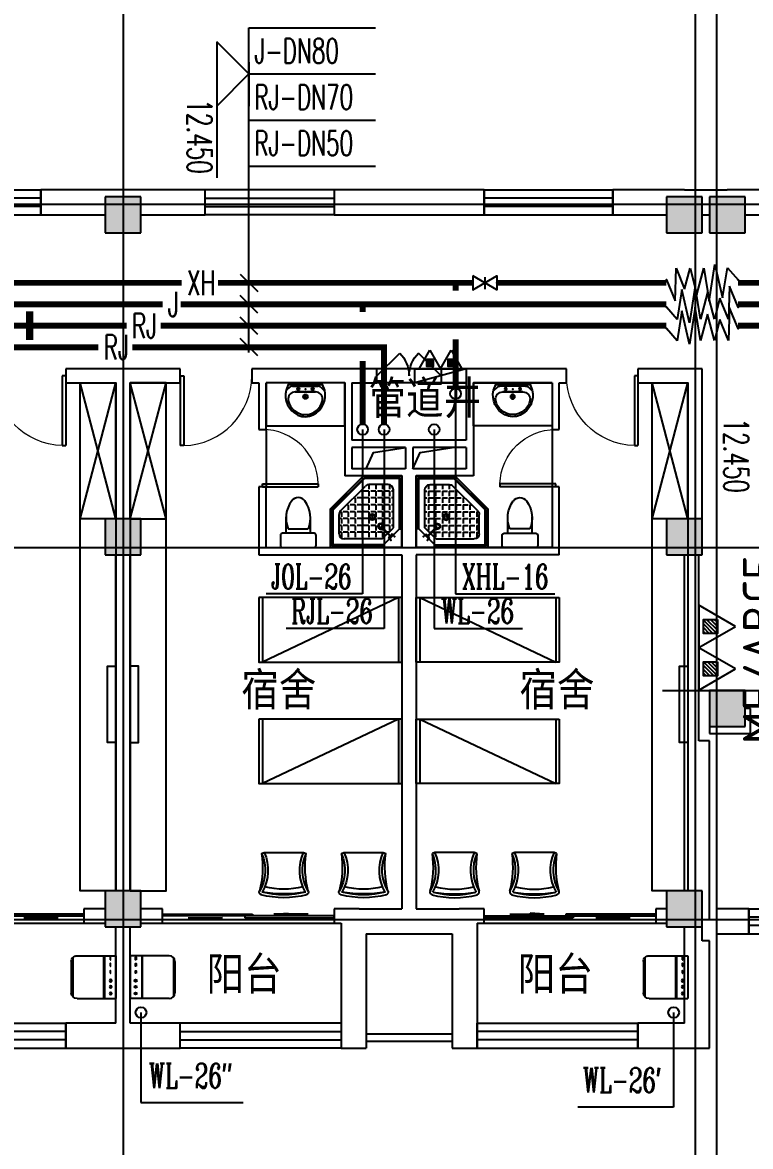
# Model space of a CAD drawing. Extents: x 0 to 2838408, y -923048 to 203859.
# Drawn here: x 2383809 to 2393992, y -689714 to -674002 of the extents above; entities that cross this region are included whole.
import ezdxf

# ---------------------------------------------------------------- set-up
doc = ezdxf.new("R2010")
doc.units = 0
doc.header["$LTSCALE"] = 1000
for name, color, linetype in [('A-Fixt', 81, 'Continuous'), ('CLAYER', 7, 'Continuous'), ('COLUMN', 9, 'Continuous'), ('DIM_污水', 3, 'Continuous'), ('DIM_消防', 3, 'Continuous'), ('DIM_热给水', 3, 'Continuous'), ('DIM_给水', 3, 'Continuous'), ('DOOR_FIRE', 4, 'Continuous'), ('DOTE', 8, 'Continuous'), ('E2-栏杆', 92, 'Continuous'), ('EQUIP_灭火器', 7, 'Continuous'), ('PIPE-消防', 1, 'Continuous'), ('PIPE-热给水', 5, 'Continuous'), ('PIPE-给水', 3, 'Continuous'), ('PUB_HATCH', 8, 'Continuous'), ('PUB_TEXT', 7, 'Continuous'), ('TEXT_消防', 7, 'Continuous'), ('TEXT_灭火器', 7, 'Continuous'), ('TEXT_热给水', 7, 'Continuous'), ('TEXT_给水', 7, 'Continuous'), ('TWT_ELEV', 3, 'Continuous'), ('VALVE_消防', 7, 'Continuous'), ('VPIPE-污水', 2, 'Continuous'), ('VPIPE-消防', 1, 'Continuous'), ('VPIPE-热给水', 5, 'Continuous'), ('VPIPE-给水', 3, 'Continuous'), ('WALL', 9, 'Continuous'), ('WINDOW', 4, 'Continuous'), ('WP_F', 1, 'Continuous'), ('XREF', 8, 'Continuous'), ('抗震支吊架', 2, 'Continuous'), ('洁具', 213, 'Continuous'), ('配景', 3, 'Continuous'), ('附件', 70, 'Continuous')]:
    doc.layers.add(name, color=color, linetype=linetype)
doc.styles.add('_TWT_DIM_ELE', font='SIMPLEX', dxfattribs={"width": 0.8, "height": 2.3, "bigfont": 'HZTXT'})
doc.styles.add('_TWT_PIPEDN', font='SIMPLEX', dxfattribs={"width": 0.8, "height": 2.3, "bigfont": 'HZTXT'})
doc.styles.add('_TWT_PIPETEXT', font='SIMPLEX', dxfattribs={"width": 0.8, "height": 2.3, "bigfont": 'HZTXT'})
doc.styles.add('_TWT_SERIAL', font='COMPLEX', dxfattribs={"width": 0.8, "height": 2.3, "bigfont": 'HZTXT'})
doc.styles.add('HZ', font='aaa等高度-单线.shx', dxfattribs={"width": 0.7, "height": 50, "bigfont": 'aaa-hztxt.shx'})
doc.styles.get("Standard").update_dxf_attribs({"font": 'geniso.shx', "bigfont": 'hztxt.shx'})

# ---------------------------------------------------------------- blocks, each defined once
blk = doc.blocks.new('$TwtSys$00000546')
h = blk.add_hatch()
h.set_pattern_fill('ANSI31', color=256, scale=200, style=0)
h.set_pattern_definition([(45, (-38543.802, -6670.83), (-17.67767, 17.67767), [])])
h.paths.add_polyline_path([(-65, 174), (65, 174), (65, 44), (-65, 44)])
for points in [[(0, 344), (-198, 0), (198, 0)], [(-65, 174), (65, 174), (65, 44), (-65, 44)]]:
    blk.add_lwpolyline(points, close=True)
blk = doc.blocks.new('A$C29581A72')
at = {"layer": '附件'}
blk.add_line((750, 200), (30, 0), dxfattribs=at)
blk.add_lwpolyline([(30, 200), (750, 200), (750, 0), (30, 0), (30, 200)], dxfattribs=at)
blk.add_solid([(750, 200), (30, 0), (750, 0), (750, 200)], dxfattribs=at)
at = {"layer": 'EQUIP_灭火器', "xscale": 0.75, "yscale": -0.75, "zscale": 0.75, "rotation": 180}
for p in [(241, 200), (539, 200)]:
    blk.add_blockref('$TwtSys$00000546', p, dxfattribs=at)
at = {"style": 'HZ', "flags": 1}
for tag in ['WHAT', 'SPEC', 'UNIT']:
    blk.add_attdef(tag, (375, 0), '', height=0.001, dxfattribs=at)
blk = doc.blocks.new('1F平面-CAD导入_dwg_Drawing4_t3_dwg_$plan$00001613-474159-1F-927810-1F')
at = {"layer": '洁具'}
for p, q in [((-200, 170), (-430, 170)), ((-30, 250), (-170, 250)), ((-260, -140), (-260, 140)), ((-200, -170), (-200, -220)), ((-170, -250), (-30, -250))]:
    blk.add_line(p, q, dxfattribs=at)
for points in [[(-200, 220), (-200, 170), (-200, -170), (-430, -170)], [(0, -220), (0, 220)]]:
    blk.add_lwpolyline(points, dxfattribs=at)
for centre, radius, start, end in [((-413, -227), 398, 67.4505, 126.6381), ((-170, 220), 30, 90, 180), ((-30, 220), 30, 0, 90), ((-590, 0), 110, 123.4509, 236.5491), ((-413, 227), 398, 233.3619, 292.5495), ((-170, -220), 30, 180, 270), ((-30, -220), 30, 270, 0)]:
    blk.add_arc(centre, radius, start, end, dxfattribs=at)
blk = doc.blocks.new('$lvtry$00000169')
at = {"color": 0}
for p, q in [((259, -36), (259, 0)), ((259, -36), (36, -259)), ((276, -120), (120, -276)), ((144, -151), (291, -298)), ((151, -144), (298, -291)), ((259, -24), (976, -24)), ((259, -36), (964, -36)), ((270, -213), (270, -143)), ((276, -120), (808, -120)), ((366, -213), (366, -143)), ((462, -213), (462, -143)), ((558, -213), (558, -143)), ((655, -213), (655, -143)), ((751, -213), (751, -143)), ((847, -213), (847, -143)), ((964, -36), (976, -24)), ((964, -36), (964, -525)), ((976, -24), (976, -530)), ((36, -259), (0, -259)), ((24, -259), (24, -976)), ((36, -259), (36, -964)), ((120, -276), (120, -808)), ((120, -309), (147, -309)), ((173, -309), (173, -239)), ((173, -309), (243, -309)), ((183, -213), (205, -213)), ((220, -213), (243, -213)), ((270, -213), (340, -213)), ((270, -263), (270, -239)), ((334, -309), (340, -309)), ((366, -213), (436, -213)), ((366, -309), (366, -239)), ((366, -309), (436, -309)), ((462, -213), (532, -213)), ((462, -309), (462, -239)), ((462, -309), (532, -309)), ((558, -213), (628, -213)), ((558, -309), (558, -239)), ((558, -309), (628, -309)), ((655, -213), (725, -213)), ((655, -309), (655, -239)), ((655, -309), (725, -309)), ((751, -213), (821, -213)), ((751, -309), (751, -239)), ((751, -309), (821, -309)), ((847, -213), (880, -213)), ((847, -309), (847, -239)), ((847, -309), (880, -309)), ((880, -192), (880, -460)), ((120, -405), (147, -405)), ((173, -405), (173, -335)), ((173, -405), (243, -405)), ((173, -501), (173, -431)), ((270, -405), (270, -335)), ((270, -405), (340, -405)), ((270, -501), (270, -431)), ((366, -405), (366, -335)), ((366, -405), (379, -405)), ((366, -501), (366, -431)), ((462, -405), (462, -335)), ((462, -405), (532, -405)), ((462, -501), (462, -431)), ((558, -405), (558, -335)), ((558, -405), (628, -405)), ((558, -501), (558, -431)), ((655, -405), (655, -335)), ((655, -405), (725, -405)), ((655, -501), (655, -431)), ((751, -405), (751, -335)), ((751, -405), (821, -405)), ((751, -501), (751, -431)), ((847, -405), (847, -335)), ((847, -405), (880, -405)), ((847, -501), (847, -431)), ((120, -501), (147, -501)), ((120, -598), (147, -598)), ((173, -501), (243, -501)), ((173, -598), (173, -528)), ((173, -598), (243, -598)), ((173, -694), (173, -624)), ((270, -501), (340, -501)), ((270, -598), (270, -528)), ((270, -598), (340, -598)), ((270, -694), (270, -624)), ((366, -501), (436, -501)), ((366, -598), (366, -528)), ((366, -598), (436, -598)), ((366, -694), (366, -624)), ((462, -501), (532, -501)), ((462, -598), (462, -528)), ((462, -598), (532, -598)), ((462, -694), (462, -624)), ((859, -511), (511, -859)), ((964, -525), (525, -964)), ((976, -530), (530, -976)), ((558, -501), (628, -501)), ((558, -598), (558, -528)), ((558, -598), (628, -598)), ((558, -694), (558, -624)), ((655, -501), (725, -501)), ((655, -598), (655, -528)), ((655, -598), (725, -598)), ((655, -694), (655, -624)), ((751, -501), (821, -501)), ((751, -598), (751, -528)), ((751, -598), (773, -598)), ((847, -501), (867, -501)), ((964, -525), (976, -530)), ((120, -694), (147, -694)), ((173, -694), (243, -694)), ((173, -790), (173, -720)), ((270, -694), (340, -694)), ((270, -790), (270, -720)), ((366, -694), (436, -694)), ((366, -790), (366, -720)), ((462, -694), (532, -694)), ((462, -790), (462, -720)), ((558, -694), (628, -694)), ((558, -790), (558, -720)), ((655, -694), (676, -694)), ((120, -790), (147, -790)), ((173, -790), (243, -790)), ((173, -878), (173, -816)), ((192, -880), (460, -880)), ((270, -790), (340, -790)), ((270, -880), (270, -816)), ((366, -790), (436, -790)), ((366, -880), (366, -816)), ((462, -790), (532, -790)), ((462, -880), (462, -816)), ((558, -790), (580, -790)), ((36, -964), (24, -976)), ((24, -976), (530, -976)), ((36, -964), (525, -964)), ((525, -964), (530, -976))]:
    blk.add_line(p, q, dxfattribs=at)
blk.add_lwpolyline([(0, 0), (0, -1000), (540, -1000), (1000, -540), (1000, 0)], close=True)
for points in [[(0, 0), (0, -1000)], [(0, 0), (1000, 0)], [(1000, 0), (1000, -540)], [(190, -136), (178, -148), (162, -132), (174, -121)], [(136, -190), (148, -178), (132, -162), (121, -174)], [(1000, -540), (540, -1000)], [(0, -1000), (540, -1000)]]:
    blk.add_lwpolyline(points, close=True, dxfattribs=at)
for radius in [43.8, 31.1]:
    blk.add_circle((416, -428), radius, dxfattribs=at)
for centre, radius, start, end in [((808, -192), 72, 0, 90), ((296, -296), 40.6, 142.583, 128.4197), ((296, -296), 28.6, 145.828, 125.6599), ((808, -460), 72, 315, 0), ((192, -808), 72, 180, 270), ((460, -808), 72, 270, 315)]:
    blk.add_arc(centre, radius, start, end, dxfattribs=at)
for p in [(103, -156, 0), (156, -102, 0), (416, -428, 0)]:
    blk.add_point(p, dxfattribs=at)
blk = doc.blocks.new('$lvtry$00000178')
at = {"color": 0}
for p, q in [((-238, 0), (238, 0)), ((-214, -36), (-272, -91)), ((-180, -23), (180, -23)), ((-142, -105), (140, -105)), ((140, -105), (-142, -105)), ((216, -37), (268, -91))]:
    blk.add_line(p, q, dxfattribs=at)
blk.add_lwpolyline([(-104, -430, 0.224698), (110, -425, 0.348046), (269, -79), (239, 0), (-241, 0), (-271, -79, 0.356844)], format="xyb", close=True, dxfattribs=at)
for centre, radius in [((-100, -65), 16.3), ((1, -172), 31.6), ((100, -65), 16.3)]:
    blk.add_circle(centre, radius, dxfattribs=at)
at = {"color": 0, "lineweight": 13}
blk.add_circle((1, -172), 23, dxfattribs=at)
at = {"color": 0}
for centre, radius, start, end in [((-142, -205), 100, 90, 190.5602), ((-180, -73), 50, 90, 133.181), ((140, -205), 100, 349.4398, 90), ((180, -73), 50, 44.5607, 90), ((-1, -179), 243, 190.5602, 349.4398)]:
    blk.add_arc(centre, radius, start, end, dxfattribs=at)
for p in [(0, -65), (1, -172)]:
    blk.add_point(p, dxfattribs=at)
blk = doc.blocks.new('A$C70365C93')
at = {"layer": '洁具'}
blk.add_lwpolyline([(-1900, 2300), (-1900, 1700), (-800, 1700), (-800, 2300)], close=True, dxfattribs=at)
blk.add_blockref('$lvtry$00000178', (-1350, 2280), dxfattribs=at)
at = {"layer": '洁具', "rotation": 180}
blk.add_blockref('$lvtry$00000169', (0, 0), dxfattribs=at)
at = {"layer": '洁具', "extrusion": (0, 0, -1), "xscale": -1, "zscale": -1, "rotation": 90}
blk.add_blockref('1F平面-CAD导入_dwg_Drawing4_t3_dwg_$plan$00001613-474159-1F-927810-1F', (1450, 0), dxfattribs=at)
blk = doc.blocks.new('单人床')
at = {"layer": 'A-Fixt'}
for p, q in [((47774, 13973), (48674, 13973)), ((47774, 12073), (48674, 13973)), ((47774, 12073), (48674, 12073))]:
    blk.add_line(p, q, dxfattribs=at)
blk.add_lwpolyline([(47774, 14023), (48674, 14023), (48674, 12023), (47774, 12023), (47774, 14023)], dxfattribs=at)
blk = doc.blocks.new('CH_AP01')
for p, q in [((-311, 17), (-275, 0)), ((-275, 0), (275, 0)), ((275, 0), (311, 17))]:
    blk.add_line(p, q)
for centre, radius, start, end in [((0, -579), 1213, 74.7104, 105.2896), ((-307, 555), 37.8, 100.1859, 202.8359), ((-1658, 202), 1360, 352.1659, 14.4283), ((-824, 250), 563, 335.5038, 31.0903), ((0, -579), 1173, 75.0287, 104.9713), ((0, -1278), 1857, 80.611, 99.389), ((-824, 250), 603, 335.5038, 30.2691), ((0, -579), 1093, 75.8767, 104.1233), ((824, 250), 603, 149.7309, 204.4962), ((824, 250), 563, 148.9097, 204.4962), ((1658, 202), 1360, 165.5717, 187.8341), ((307, 555), 37.8, 337.1641, 79.8141)]:
    blk.add_arc(centre, radius, start, end)
blk = doc.blocks.new('A$C61295E98')
at = {"color": 3}
for p, q in [((544, 598), (0, 598)), ((0, 598), (0, 0)), ((161, 598), (161, 0)), ((170, 0), (170, 598)), ((603, 572), (603, 26)), ((624, 518), (624, 80)), ((544, 0), (0, 0))]:
    blk.add_line(p, q, dxfattribs=at)
for points in [[(82, 540), (75, 540), (75, 577), (82, 577)], [(82, 453), (75, 453), (75, 490), (82, 490)], [(82, 353), (75, 353), (75, 389), (82, 389)]]:
    blk.add_lwpolyline(points, close=True, dxfattribs=at)
for centre in [(74, 250), (74, 164), (74, 71)]:
    blk.add_circle(centre, 15.7, dxfattribs=at)
for centre, start, end in [((544, 518), 360, 90), ((544, 80), 270, 0)]:
    blk.add_arc(centre, 80, start, end, dxfattribs=at)
blk = doc.blocks.new('宿舍')
at = {"layer": 'A-Fixt'}
for p, q in [((47854, 13802), (48354, 15702)), ((48354, 13802), (47854, 15702)), ((47854, 13802), (48354, 13802))]:
    blk.add_line(p, q, dxfattribs=at)
for points in [[(47854, 8602), (48354, 8602), (48354, 15702), (47854, 15702)], [(47854, 10676), (47970, 10676), (47970, 11743), (47854, 11743)]]:
    blk.add_lwpolyline(points, close=True, dxfattribs=at)
at = {"xscale": -1, "rotation": 90}
for p in [(63677, 60475), (63677, 58775)]:
    blk.add_blockref('单人床', p, dxfattribs=at)
at = {"layer": 'A-Fixt', "xscale": -1, "rotation": 180}
for p in [(50002, 9140), (51117, 9140)]:
    blk.add_blockref('CH_AP01', p, dxfattribs=at)
at = {"layer": '配景', "color": 252}
blk.add_blockref('A$C61295E98', (47854, 7097), dxfattribs=at)
blk = doc.blocks.new('$WINLIB2D$00000001')
at = {"color": 0}
for points in [[(-0.5, 0.5), (-0.5, -0.5)], [(-0.5, 0.5), (0.5, 0.5)], [(0.5, -0.5), (0.5, 0.5)], [(0.5, 0.1667), (-0.5, 0.1667)], [(0.5, -0.1667), (-0.5, -0.1667)], [(-0.5, -0.5), (0.5, -0.5)]]:
    blk.add_lwpolyline(points, dxfattribs=at)
blk = doc.blocks.new('$DorLib2D$00000131')
at = {"color": 0, "linetype": 'Continuous'}
for p, q in [((0.15, 0.125), (0.2319, 0.1973)), ((0.2319, 0.1973), (0.2319, 0.125)), ((-0.5, 0.125), (-0.5, 0)), ((0.0192, 0.125), (-0.5, 0.125)), ((0.0192, 0), (0.0192, 0.125)), ((0.35, 0.125), (0.15, 0.125)), ((-0.5, 0), (0.0192, 0)), ((-0.024, 0), (0.5, 0)), ((-0.024, -0.125), (-0.024, 0)), ((0.5, 0), (0.5, -0.125)), ((-0.35, -0.125), (-0.15, -0.125)), ((-0.2319, -0.1973), (-0.2319, -0.125)), ((-0.15, -0.125), (-0.2319, -0.1973)), ((0.5, -0.125), (-0.024, -0.125))]:
    blk.add_line(p, q, dxfattribs=at)
blk = doc.blocks.new('$DorLib2D$00000116')
at = {"color": 0}
for p, q in [((-0.5, 0), (-0.146, 0.354)), ((0.5, 0), (0.146, 0.354))]:
    blk.add_line(p, q, dxfattribs=at)
for centre, start, end in [((-0.5, 0), 0, 45), ((0.5, 0), 135, 180)]:
    blk.add_arc(centre, 0.5, start, end, dxfattribs=at)
blk = doc.blocks.new('$DorLib2D$00000001')
for p, q in [((0.45, 0.975), (0.5, 0.975)), ((0.45, 0), (0.45, 0.975)), ((0.5, 0), (0.5, 0.975)), ((0.5, 0), (0.45, 0))]:
    blk.add_line(p, q)
at = {"lineweight": 13}
blk.add_arc((0.475, 0), 0.975, 91.4693, 180, dxfattribs=at)
blk = doc.blocks.new('4F1')
at = {"layer": 'PUB_HATCH'}
for points in [[(2385466.7, -676441.3), (2384966.7, -676441.3), (2384966.7, -676941.3), (2385466.7, -676941.3)], [(2393316.7, -676441.3), (2392816.7, -676441.3), (2392816.7, -676941.3), (2393316.7, -676941.3)], [(2393916.7, -676441.3), (2393416.7, -676441.3), (2393416.7, -676941.3), (2393916.7, -676941.3)], [(2385466.7, -680941.3), (2384966.7, -680941.3), (2384966.7, -681441.3), (2385466.7, -681441.3)], [(2393316.7, -680941.3), (2392816.7, -680941.3), (2392816.7, -681441.3), (2393316.7, -681441.3)], [(2393916.7, -683341.3), (2393416.7, -683341.3), (2393416.7, -683841.3), (2393916.7, -683841.3)], [(2385466.7, -686141.3), (2384966.7, -686141.3), (2384966.7, -686641.3), (2385466.7, -686641.3)], [(2393316.7, -686141.3), (2392816.7, -686141.3), (2392816.7, -686641.3), (2393316.7, -686641.3)]]:
    blk.add_hatch(color=256, dxfattribs=at).paths.add_polyline_path(points)
for points in [[(2388616.7, -680241.3), (2388720.3, -680011), (2389166.7, -679941.3)], [(2389266.7, -680241.3), (2389370.3, -680011), (2389816.7, -679941.3)]]:
    blk.add_lwpolyline(points)
at = {"layer": 'COLUMN'}
for p, q in [((2385466.7, -676441.3), (2384966.7, -676441.3)), ((2384966.7, -676441.3), (2384966.7, -676941.3)), ((2385466.7, -676941.3), (2385466.7, -676441.3)), ((2393316.7, -676441.3), (2392816.7, -676441.3)), ((2392816.7, -676441.3), (2392816.7, -676941.3)), ((2393316.7, -676941.3), (2393316.7, -676441.3)), ((2393916.7, -676441.3), (2393416.7, -676441.3)), ((2393416.7, -676441.3), (2393416.7, -676941.3)), ((2393916.7, -676941.3), (2393916.7, -676441.3)), ((2384966.7, -676941.3), (2385466.7, -676941.3)), ((2392816.7, -676941.3), (2393316.7, -676941.3)), ((2393416.7, -676941.3), (2393916.7, -676941.3)), ((2385466.7, -680941.3), (2384966.7, -680941.3)), ((2384966.7, -680941.3), (2384966.7, -681441.3)), ((2385466.7, -681441.3), (2385466.7, -680941.3)), ((2393316.7, -680941.3), (2392816.7, -680941.3)), ((2392816.7, -680941.3), (2392816.7, -681441.3)), ((2393316.7, -681441.3), (2393316.7, -680941.3)), ((2384966.7, -681441.3), (2385466.7, -681441.3)), ((2392816.7, -681441.3), (2393316.7, -681441.3)), ((2393916.7, -683341.3), (2393416.7, -683341.3)), ((2393416.7, -683341.3), (2393416.7, -683841.3)), ((2393916.7, -683841.3), (2393916.7, -683341.3)), ((2393416.7, -683841.3), (2393916.7, -683841.3)), ((2385466.7, -686141.3), (2384966.7, -686141.3)), ((2384966.7, -686141.3), (2384966.7, -686641.3)), ((2385466.7, -686641.3), (2385466.7, -686141.3)), ((2393316.7, -686141.3), (2392816.7, -686141.3)), ((2392816.7, -686141.3), (2392816.7, -686641.3)), ((2393316.7, -686641.3), (2393316.7, -686141.3)), ((2384966.7, -686641.3), (2385466.7, -686641.3)), ((2392816.7, -686641.3), (2393316.7, -686641.3))]:
    blk.add_line(p, q, dxfattribs=at)
at = {"layer": 'DOOR_FIRE'}
for p, q in [((2389666.7, -678841.3), (2388766.7, -678841.3)), ((2389666.7, -679041.3), (2388766.7, -679041.3))]:
    blk.add_line(p, q, dxfattribs=at)
at = {"layer": 'DOTE'}
for p, q in [((2385216.7, -606941.3), (2385216.7, -690141.3)), ((2393216.7, -606941.3), (2393216.7, -690141.3)), ((2393516.7, -606941.3), (2393516.7, -690141.3)), ((2343216.7, -676541.3), (2453916.7, -676541.3)), ((2343216.7, -681341.3), (2453916.7, -681341.3)), ((2392758.5, -683341.3), (2405723.1, -683341.3)), ((2343216.7, -686541.3), (2453916.7, -686541.3)), ((2343216.7, -686541.3), (2453916.7, -686541.3))]:
    blk.add_line(p, q, dxfattribs=at)
at = {"layer": 'E2-栏杆'}
for points in [[(2388616.7, -688141.3), (2389816.7, -688141.3)], [(2388616.7, -688241.3), (2389816.7, -688241.3)]]:
    blk.add_lwpolyline(points, dxfattribs=at)
at = {"layer": 'WALL'}
for p, q in [((2385216.7, -676341.3), (2384066.7, -676341.3)), ((2384066.7, -676341.3), (2384066.7, -676691.3)), ((2386366.7, -676341.3), (2385216.7, -676341.3)), ((2386366.7, -676691.3), (2386366.7, -676341.3)), ((2390266.7, -676341.3), (2388166.7, -676341.3)), ((2388166.7, -676341.3), (2388166.7, -676691.3)), ((2390266.7, -676691.3), (2390266.7, -676341.3)), ((2393066.7, -676341.3), (2392066.7, -676341.3)), ((2392066.7, -676341.3), (2392066.7, -676691.3)), ((2393066.7, -676341.3), (2393666.7, -676341.3)), ((2394666.7, -676341.3), (2393666.7, -676341.3)), ((2384066.7, -676691.3), (2384966.7, -676691.3)), ((2385466.7, -676691.3), (2386366.7, -676691.3)), ((2388166.7, -676691.3), (2390266.7, -676691.3)), ((2392066.7, -676691.3), (2392816.7, -676691.3)), ((2393316.7, -676691.3), (2393416.7, -676691.3)), ((2393916.7, -676691.3), (2394666.7, -676691.3)), ((2385216.7, -678841.3), (2384416.7, -678841.3)), ((2384416.7, -678841.3), (2384416.7, -679041.3)), ((2386016.7, -678841.3), (2385216.7, -678841.3)), ((2386016.7, -679041.3), (2386016.7, -678841.3)), ((2387116.7, -678841.3), (2387016.7, -678841.3)), ((2387016.7, -678841.3), (2387016.7, -679041.3)), ((2388316.7, -678841.3), (2387116.7, -678841.3)), ((2388766.7, -678841.3), (2388316.7, -678841.3)), ((2388766.7, -679041.3), (2388766.7, -678841.3)), ((2390116.7, -678841.3), (2389666.7, -678841.3)), ((2389666.7, -678841.3), (2389666.7, -679041.3)), ((2391316.7, -678841.3), (2390116.7, -678841.3)), ((2391416.7, -678841.3), (2391316.7, -678841.3)), ((2391416.7, -679041.3), (2391416.7, -678841.3)), ((2393316.7, -678841.3), (2392416.7, -678841.3)), ((2392416.7, -678841.3), (2392416.7, -679041.3)), ((2393316.7, -680941.3), (2393316.7, -678841.3)), ((2384416.7, -679041.3), (2385116.7, -679041.3)), ((2385116.7, -680941.3), (2385116.7, -679041.3)), ((2385316.7, -680941.3), (2385316.7, -679041.3)), ((2385316.7, -679041.3), (2386016.7, -679041.3)), ((2387016.7, -679041.3), (2387116.7, -679041.3)), ((2387116.7, -679041.3), (2387116.7, -679691.3)), ((2388316.7, -679041.3), (2387216.7, -679041.3)), ((2387216.7, -679691.3), (2387216.7, -679041.3)), ((2388316.7, -679041.3), (2388316.7, -679841.3)), ((2388416.7, -679041.3), (2388766.7, -679041.3)), ((2388416.7, -679041.3), (2388416.7, -679841.3)), ((2389666.7, -679041.3), (2390016.7, -679041.3)), ((2390016.7, -679041.3), (2390016.7, -679841.3)), ((2391216.7, -679041.3), (2390116.7, -679041.3)), ((2390116.7, -679041.3), (2390116.7, -679841.3)), ((2391216.7, -679041.3), (2391216.7, -679691.3)), ((2391316.7, -679691.3), (2391316.7, -679041.3)), ((2391316.7, -679041.3), (2391416.7, -679041.3)), ((2392416.7, -679041.3), (2393116.7, -679041.3)), ((2393116.7, -680941.3), (2393116.7, -679041.3)), ((2387116.7, -679691.3), (2387216.7, -679691.3)), ((2391216.7, -679691.3), (2391316.7, -679691.3)), ((2388316.7, -679841.3), (2388316.7, -680341.3)), ((2389216.7, -679841.3), (2388416.7, -679841.3)), ((2390016.7, -679841.3), (2389216.7, -679841.3)), ((2390116.7, -679841.3), (2390116.7, -680341.3)), ((2389166.7, -679941.3), (2388416.7, -679941.3)), ((2388416.7, -679941.3), (2388416.7, -680241.3)), ((2389166.7, -679941.3), (2389166.7, -680241.3)), ((2390016.7, -679941.3), (2389266.7, -679941.3)), ((2389266.7, -679941.3), (2389266.7, -680241.3)), ((2390016.7, -679941.3), (2390016.7, -680241.3)), ((2389116.7, -680341.3), (2388316.7, -680341.3)), ((2389166.7, -680241.3), (2388416.7, -680241.3)), ((2389116.7, -680341.3), (2389116.7, -681341.3)), ((2390016.7, -680241.3), (2389266.7, -680241.3)), ((2389316.7, -680341.3), (2389316.7, -681341.3)), ((2390116.7, -680341.3), (2389316.7, -680341.3)), ((2387216.7, -680491.3), (2387116.7, -680491.3)), ((2387116.7, -680491.3), (2387116.7, -681441.3)), ((2387216.7, -681341.3), (2387216.7, -680491.3)), ((2391316.7, -680491.3), (2391216.7, -680491.3)), ((2391216.7, -680491.3), (2391216.7, -681341.3)), ((2391316.7, -681441.3), (2391316.7, -680491.3)), ((2385116.7, -686141.3), (2385116.7, -681441.3)), ((2385316.7, -686141.3), (2385316.7, -681441.3)), ((2387116.7, -681441.3), (2389116.7, -681441.3)), ((2387216.7, -681341.3), (2389116.7, -681341.3)), ((2389116.7, -681441.3), (2389116.7, -686391.3)), ((2391216.7, -681341.3), (2389316.7, -681341.3)), ((2391316.7, -681441.3), (2389316.7, -681441.3)), ((2389316.7, -681441.3), (2389316.7, -686391.3)), ((2393066.7, -684041.3), (2393066.7, -681441.3)), ((2393266.7, -684041.3), (2393266.7, -681441.3)), ((2393991.7, -683591.3), (2393916.7, -683591.3)), ((2393991.7, -683941.3), (2393991.7, -683591.3)), ((2393416.7, -683841.3), (2393416.7, -683941.3)), ((2393416.7, -683941.3), (2393991.7, -683941.3)), ((2393066.7, -686141.3), (2393066.7, -684041.3)), ((2393416.7, -684041.3), (2393266.7, -684041.3)), ((2393416.7, -686541.3), (2393416.7, -684041.3)), ((2384966.7, -686391.3), (2384666.7, -686391.3)), ((2384666.7, -686391.3), (2384666.7, -686591.3)), ((2385766.7, -686391.3), (2385466.7, -686391.3)), ((2385766.7, -686591.3), (2385766.7, -686391.3)), ((2388516.7, -686391.3), (2388166.7, -686391.3)), ((2388166.7, -686391.3), (2388166.7, -686591.3)), ((2388516.7, -686391.3), (2389116.7, -686391.3)), ((2389316.7, -686391.3), (2389916.7, -686391.3)), ((2390266.7, -686391.3), (2389916.7, -686391.3)), ((2390266.7, -686591.3), (2390266.7, -686391.3)), ((2392816.7, -686391.3), (2392666.7, -686391.3)), ((2392666.7, -686391.3), (2392666.7, -686591.3)), ((2393966.7, -686391.3), (2393516.7, -686391.3)), ((2393516.7, -686391.3), (2393516.7, -686741.3)), ((2393966.7, -686741.3), (2393966.7, -686391.3)), ((2384666.7, -686591.3), (2384966.7, -686591.3)), ((2385466.7, -686591.3), (2385766.7, -686591.3)), ((2388166.7, -686591.3), (2388266.7, -686591.3)), ((2388266.7, -686591.3), (2388266.7, -687991.3)), ((2390166.7, -686591.3), (2390266.7, -686591.3)), ((2390166.7, -686591.3), (2390166.7, -687991.3)), ((2392666.7, -686591.3), (2392816.7, -686591.3)), ((2393316.7, -686541.3), (2393416.7, -686541.3)), ((2385116.7, -687991.3), (2385116.7, -686641.3)), ((2385316.7, -687991.3), (2385316.7, -686641.3)), ((2388616.7, -686741.3), (2389216.7, -686741.3)), ((2388616.7, -686741.3), (2388616.7, -688341.3)), ((2389216.7, -686741.3), (2389816.7, -686741.3)), ((2389816.7, -686741.3), (2389816.7, -688341.3)), ((2393066.7, -686841.3), (2393066.7, -686641.3)), ((2393316.7, -686841.3), (2393316.7, -686641.3)), ((2393516.7, -686741.3), (2393966.7, -686741.3)), ((2393066.7, -687991.3), (2393066.7, -686841.3)), ((2393416.7, -686841.3), (2393316.7, -686841.3)), ((2393416.7, -688341.3), (2393416.7, -686841.3)), ((2385116.7, -687991.3), (2384416.7, -687991.3)), ((2384416.7, -687991.3), (2384416.7, -688341.3)), ((2386016.7, -687991.3), (2385316.7, -687991.3)), ((2386016.7, -688341.3), (2386016.7, -687991.3)), ((2388266.7, -687991.3), (2388266.7, -688341.3)), ((2390166.7, -688341.3), (2390166.7, -687991.3)), ((2393066.7, -687991.3), (2392416.7, -687991.3)), ((2392416.7, -687991.3), (2392416.7, -688341.3)), ((2384416.7, -688341.3), (2385216.7, -688341.3)), ((2385216.7, -688341.3), (2386016.7, -688341.3)), ((2388266.7, -688341.3), (2388616.7, -688341.3)), ((2389816.7, -688341.3), (2390166.7, -688341.3)), ((2392416.7, -688341.3), (2393416.7, -688341.3))]:
    blk.add_line(p, q, dxfattribs=at)
at = {"layer": 'WINDOW'}
for p, q in [((2387216.7, -679691.3), (2387216.7, -680491.3)), ((2391216.7, -679691.3), (2391216.7, -680491.3)), ((2382266.7, -686591.3), (2384666.7, -686591.3)), ((2385766.7, -686591.3), (2388166.7, -686591.3)), ((2390266.7, -686591.3), (2392666.7, -686591.3))]:
    blk.add_line(p, q, dxfattribs=at)
at = {"xscale": -1, "rotation": 359.9999999999999}
for name, p in [('宿舍', (2432970.6, -694743)), ('A$C70365C93', (2389316.7, -681341.3)), ('宿舍', (2440970.6, -694743))]:
    blk.add_blockref(name, p, dxfattribs=at)
for name, p in [('宿舍', (2337462.9, -694743)), ('A$C70365C93', (2389116.7, -681341.3))]:
    blk.add_blockref(name, p)
at = {"layer": 'DOOR_FIRE', "xscale": 900, "yscale": -900, "zscale": 200, "rotation": 179.9999999994664}
blk.add_blockref('$DorLib2D$00000116', (2389216.7, -678941.3), dxfattribs=at)
at = {"layer": 'WINDOW'}
for name, p, xscale, yscale, zscale in [('$WINLIB2D$00000001', (2383166.7, -676516.3), 1800, 350, 1800), ('$WINLIB2D$00000001', (2387266.7, -676516.3), -1800, 350, -1800), ('$WINLIB2D$00000001', (2391166.7, -676516.3), 1800, 350, 1800), ('$DorLib2D$00000001', (2383916.7, -678941.3), 1000, -1000, 1000), ('$DorLib2D$00000001', (2386516.7, -678941.3), -1000, -1000, -1000), ('$DorLib2D$00000001', (2391916.7, -678941.3), 1000, -1000, 1000), ('$DorLib2D$00000131', (2383466.7, -686491.3), 2400, -200, 2400), ('$DorLib2D$00000131', (2386966.7, -686491.3), -2400, -200, -2400), ('$DorLib2D$00000131', (2391466.7, -686491.3), 2400, -200, 2400), ('$WINLIB2D$00000001', (2394601.7, -686566.3), 1270.000000000466, 350, 1270.000000000466), ('$WINLIB2D$00000001', (2383291.7, -688166.3), 2249.999999993481, 350, 2249.999999993481), ('$WINLIB2D$00000001', (2387141.7, -688166.3), -2249.999999993481, 350, -2249.999999993481), ('$WINLIB2D$00000001', (2391291.7, -688166.3), 2249.999999993481, 350, 2249.999999993481)]:
    blk.add_blockref(name, p, dxfattribs=dict(at, xscale=xscale, yscale=yscale, zscale=zscale))
at = {"layer": 'WINDOW', "xscale": 800, "zscale": 800, "rotation": 269.9999999994664}
for p, yscale in [((2387166.7, -680091.3), 800), ((2391266.7, -680091.3), -800)]:
    blk.add_blockref('$DorLib2D$00000001', p, dxfattribs=dict(at, yscale=yscale))
at = {"layer": 'CLAYER'}
blk.add_text('管道井', height=525, dxfattribs=at).set_placement((2388649.1, -679528.3))
at = {"layer": 'PUB_TEXT'}
for s, p in [('宿舍', (2386869.2, -683605.1)), ('宿舍', (2390759.2, -683605.1)), ('阳台', (2386384.5, -687579.4)), ('阳台', (2390737.8, -687579.4))]:
    blk.add_text(s, height=525, dxfattribs=at).set_placement(p)
blk = doc.blocks.new('$VALVE$00000296')
for points in [[(-125, 72), (-125, -72), (125, 72), (125, -72), (-125, 72)], [(0, 60), (0, -64)]]:
    blk.add_lwpolyline(points)
for p in [(-125, 0), (125, 0)]:
    blk.add_point(p)
blk = doc.blocks.new('$VALVE$00000546')
for p, q in [((-371, -30), (-282, 187)), ((-282, 187), (-271, -153)), ((-127, -153), (-55, 121)), ((-55, 121), (17, -153)), ((17, -153), (72, 191)), ((72, 191), (131, -191)), ((131, -191), (211, 154)), ((211, 154), (261, -156)), ((-271, -153), (-183, 65)), ((-183, 65), (-127, -153)), ((261, -156), (371, -30))]:
    blk.add_line(p, q)
for p in [(-371, -30), (371, -30)]:
    blk.add_point(p)

msp = doc.modelspace()

# ---------------------------------------------------------------- hatches: boundary and pattern name
at = {"layer": 'PIPE-热给水'}
for points in [[(2388866.7, -678541.3), (2388908, -678541.3), (2388908, -678500)], [(2388866.7, -678541.3), (2388866.7, -678500), (2388908, -678500)]]:
    msp.add_hatch(color=256, dxfattribs=at).paths.add_polyline_path(points)

# ---------------------------------------------------------------- linework, layer by layer
at = {"layer": 'DIM_污水'}
for p, q in [((2389566.7, -679691.3), (2389566.7, -682472.2)), ((2389566.7, -682472.2), (2390803.9, -682472.2))]:
    msp.add_line(p, q, dxfattribs=at)
at = {"layer": 'DIM_污水', "linetype": 'ByBlock'}
for p, q in [((2385466.7, -687841.3), (2385466.7, -689100.6)), ((2392916.7, -687841.3), (2392916.7, -689163.7)), ((2385466.7, -689100.6), (2386896.1, -689100.6)), ((2392916.7, -689163.7), (2391578.1, -689163.7))]:
    msp.add_line(p, q, dxfattribs=at)
at = {"layer": 'DIM_消防'}
for p, q in [((2389866.7, -679191.3), (2389866.7, -681989.2)), ((2389866.7, -681989.2), (2391256.3, -681989.2))]:
    msp.add_line(p, q, dxfattribs=at)
at = {"layer": 'DIM_热给水', "linetype": 'ByBlock'}
for p, q in [((2386977.3, -676011.9), (2386977.3, -674076.9)), ((2386977.3, -674076.9), (2388745.1, -674076.9)), ((2386977.3, -674721.9), (2388745.1, -674721.9)), ((2386977.3, -675366.9), (2388745.1, -675366.9)), ((2386977.3, -678616.3), (2386977.3, -676011.9)), ((2386977.3, -676011.9), (2388745.1, -676011.9)), ((2386855.3, -677519.3), (2387099.2, -677763.3)), ((2387099.2, -678063.3), (2386855.3, -677819.3)), ((2387099.2, -678363.3), (2386855.3, -678119.3)), ((2387099.2, -678663.3), (2386855.3, -678419.3))]:
    msp.add_line(p, q, dxfattribs=at)
at = {"layer": 'DIM_热给水'}
for p, q in [((2388866.7, -679691.3), (2388866.7, -682472.2)), ((2388866.7, -682472.2), (2387497.7, -682472.2))]:
    msp.add_line(p, q, dxfattribs=at)
at = {"layer": 'DIM_给水'}
for p, q in [((2388566.7, -679691.3), (2388566.7, -681989.2)), ((2388566.7, -681989.2), (2387218.1, -681989.2))]:
    msp.add_line(p, q, dxfattribs=at)
at = {"layer": 'PIPE-消防', "ltscale": 1.5, "const_width": 82.5}
for points in [[(2382468.4, -677641.3), (2386035.2, -677641.3)], [(2386542.7, -677641.3), (2389866.7, -677641.3)], [(2389866.7, -677750), (2389866.7, -677641.3)], [(2389866.7, -677641.3), (2390107, -677641.3)], [(2390444.5, -677641.3), (2392815.9, -677641.3)], [(2393817.6, -677641.3), (2397262.6, -677641.3)], [(2389866.7, -679116.3), (2389866.7, -678432.5)]]:
    msp.add_lwpolyline(points, dxfattribs=at)
at = {"layer": 'PIPE-热给水', "ltscale": 1.5, "const_width": 82.5}
for points in [[(2385264.7, -678241.3), (2377060.7, -678241.3)], [(2392815.9, -678241.3), (2385740.6, -678241.3)], [(2396434.8, -678241.3), (2393817.6, -678241.3)], [(2384871.6, -678541.3), (2380866.7, -678541.3)], [(2388866.7, -678541.3), (2385347.5, -678541.3)], [(2388866.7, -679616.3), (2388866.7, -678541.3)]]:
    msp.add_lwpolyline(points, dxfattribs=at)
at = {"layer": 'PIPE-给水', "ltscale": 1.5, "const_width": 82.5}
for points in [[(2385768.2, -677941.3), (2380566.7, -677941.3)], [(2388566.7, -677941.3), (2386023.4, -677941.3)], [(2392815.9, -677941.3), (2388566.7, -677941.3)], [(2388566.7, -677941.3), (2388566.7, -678050)], [(2396967, -677941.3), (2393817.6, -677941.3)], [(2388566.7, -678732.5), (2388566.7, -679616.3)]]:
    msp.add_lwpolyline(points, dxfattribs=at)
at = {"layer": 'TWT_ELEV', "linetype": 'ByBlock'}
for p, q in [((2386977.3, -674721.9), (2386527.3, -674271.9)), ((2386527.3, -674271.9), (2386527.3, -676172.9)), ((2386977.3, -674557.8), (2386977.3, -675171.9)), ((2386977.3, -674721.9), (2386527.3, -675171.9))]:
    msp.add_line(p, q, dxfattribs=at)
at = {"layer": 'VPIPE-污水'}
for centre in [(2389566.7, -679691.3), (2385466.7, -687841.3), (2392916.7, -687841.3)]:
    msp.add_circle(centre, 75, dxfattribs=at)
at = {"layer": 'VPIPE-消防'}
msp.add_circle((2389866.7, -679191.3), 75, dxfattribs=at)
at = {"layer": 'VPIPE-热给水'}
msp.add_circle((2388866.7, -679691.3), 75, dxfattribs=at)
at = {"layer": 'VPIPE-给水'}
msp.add_circle((2388566.7, -679691.3), 75, dxfattribs=at)
at = {"layer": '抗震支吊架', "color": 2, "const_width": 100}
msp.add_lwpolyline([(2383910.5, -678441.3), (2383910.5, -678041.3)], dxfattribs=at)

# ---------------------------------------------------------------- block references
at = {"layer": 'EQUIP_灭火器', "xscale": 1.5, "yscale": 1.5, "zscale": 1.5, "rotation": 270}
for p in [(2393266.7, -682443.7), (2393266.7, -683038.9)]:
    msp.add_blockref('$TwtSys$00000546', p, dxfattribs=at)
at = {"layer": 'VALVE_消防', "xscale": 1.35, "yscale": -1.35, "zscale": 1.35}
msp.add_blockref('$VALVE$00000546', (2393316.7, -677641.3), dxfattribs=at)
at = {"layer": 'VALVE_消防', "linetype": 'ByBlock', "xscale": 1.35, "yscale": 1.35, "zscale": 1.35}
msp.add_blockref('$VALVE$00000296', (2390275.7, -677641.3), dxfattribs=at)
at = {"layer": 'VALVE_消防', "xscale": 1.35, "yscale": -1.35, "zscale": 1.35}
for p, rotation in [((2393316.7, -677941.3), 180), ((2393316.7, -678241.3), 179.9999999999987)]:
    msp.add_blockref('$VALVE$00000546', p, dxfattribs=dict(at, rotation=rotation))
at = {"layer": 'WP_F'}
msp.add_blockref('A$C29581A72', (2389266.7, -679041.3), dxfattribs=at)
at = {"layer": 'XREF'}
msp.add_blockref('4F1', (0, 0), dxfattribs=at)

# ---------------------------------------------------------------- texts
at = {"layer": 'DIM_污水', "color": 7, "style": '_TWT_SERIAL', "width": 0.64}
msp.add_text('WL-26', height=345, dxfattribs=at).set_placement((2389662.4, -682403.2))
at = {"layer": 'DIM_污水', "color": 7, "linetype": 'ByBlock', "style": '_TWT_SERIAL', "width": 0.64}
for s, p in [("WL-26''", (2385575.9, -688896.8)), ("WL-26'", (2391647.1, -688960))]:
    msp.add_text(s, height=345, dxfattribs=at).set_placement(p)
at = {"layer": 'DIM_消防', "color": 7, "style": '_TWT_SERIAL', "width": 0.64}
msp.add_text('XHL-16', height=345, dxfattribs=at).set_placement((2389957.1, -681920.2))
at = {"layer": 'DIM_热给水', "color": 7, "linetype": 'ByBlock', "style": '_TWT_PIPEDN', "width": 0.64}
for s, p in [('J-DN80', (2387052.3, -674571.9)), ('RJ-DN70', (2387052.3, -675216.9))]:
    msp.add_text(s, height=345, rotation=360, dxfattribs=at).set_placement(p)
at = {"layer": 'DIM_热给水', "color": 251, "linetype": 'ByBlock', "style": '_TWT_PIPEDN', "width": 0.64}
msp.add_text('RJ-DN50', height=345, rotation=360, dxfattribs=at).set_placement((2387052.3, -675861.9))
at = {"layer": 'DIM_热给水', "color": 7, "style": '_TWT_SERIAL', "width": 0.64}
msp.add_text('RJL-26', height=345, dxfattribs=at).set_placement((2387566.7, -682403.2))
at = {"layer": 'DIM_给水', "color": 7, "style": '_TWT_SERIAL', "width": 0.64}
msp.add_text('J0L-26', height=345, dxfattribs=at).set_placement((2387287.1, -681920.2))
at = {"layer": 'TEXT_消防', "linetype": 'ByBlock', "style": '_TWT_PIPETEXT', "width": 0.64}
msp.add_text('XH', height=345, dxfattribs=at).set_placement((2386110.2, -677813.8))
at = {"layer": 'TEXT_灭火器'}
msp.add_text('MF/ABC5', height=525, rotation=90, dxfattribs=at).set_placement((2394410.3, -684090.9))
at = {"layer": 'TEXT_热给水', "linetype": 'ByBlock', "style": '_TWT_PIPETEXT', "width": 0.64}
for p in [(2385339.7, -678413.8), (2384946.6, -678713.8)]:
    msp.add_text('RJ', height=345, dxfattribs=at).set_placement(p)
at = {"layer": 'TEXT_给水', "linetype": 'ByBlock', "style": '_TWT_PIPETEXT', "width": 0.64}
msp.add_text('J', height=345, dxfattribs=at).set_placement((2385843.2, -678113.8))
at = {"layer": 'TWT_ELEV', "color": 7, "linetype": 'ByBlock', "style": '_TWT_DIM_ELE', "width": 0.64}
for p in [(2386113.3, -675076.5), (2393620.2, -679537.8)]:
    msp.add_text('12.450', height=345, rotation=270, dxfattribs=at).set_placement(p)

doc.saveas('drawing.dxf')
